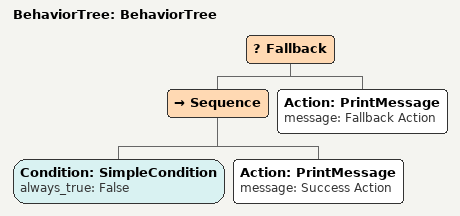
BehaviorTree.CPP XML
<?xml version="1.0" encoding="UTF-8"?>
<root BTCPP_format="4"
      main_tree_to_execute="BehaviorTree">
  <BehaviorTree ID="BehaviorTree">
    <Fallback>
      <Sequence>
        <Condition ID="SimpleCondition"
                   always_true="False"/>
        <Action ID="PrintMessage"
                message="Success Action"/>
      </Sequence>
      <Action ID="PrintMessage"
              message="Fallback Action"/>
    </Fallback>
  </BehaviorTree>

</root>
